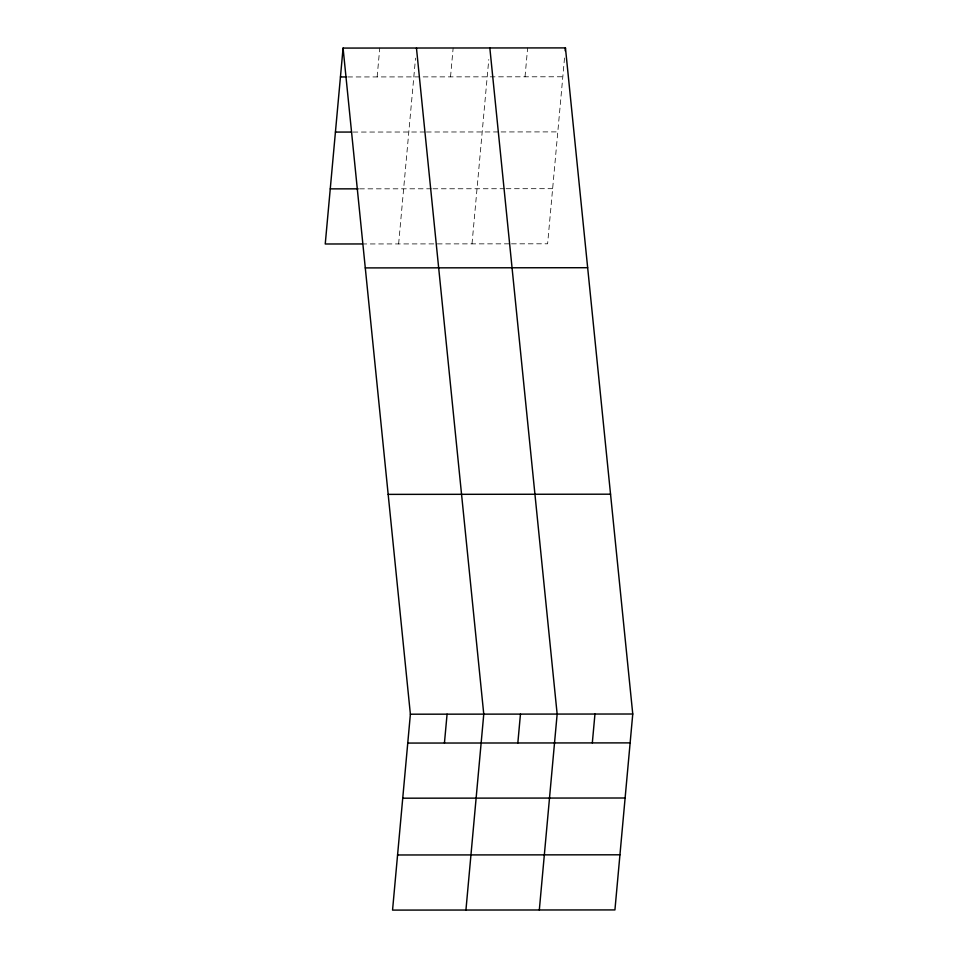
<?xml version="1.0" encoding="UTF-8"?>
<svg xmlns="http://www.w3.org/2000/svg" width="958" height="958" viewBox="0 0 958 958"><rect width="100%" height="100%" fill="white"/><g stroke="black" fill="none" stroke-linecap="round" stroke-linejoin="round"><path stroke-width="0.72" stroke-dasharray="4.79 3.59" d="M377.141 76.927L379.763 48.056M398.624 243.931L415.533 58.127M450.523 76.868L453.146 47.996M472.007 243.859L488.784 59.516M525.02 76.808L527.642 47.936M564.525 58.007L547.617 243.799L511.273 243.835M347.778 76.951L562.825 76.772M353.035 132.06L424.957 132M426.43 132L499.645 131.941M501.094 131.941L557.807 131.893M359.609 188.846L431.531 188.786M432.992 188.786L504.65 188.726M506.111 188.714L552.634 188.678M361.932 243.955L509.812 243.835"/><path stroke-width="1.44" d="M343.072 48.08L410.383 714.201L392.552 910.1L614.928 909.92L632.759 714.009L565.448 47.9L343.072 48.08L325.241 243.991L361.932 243.955M444.44 743.037L447.075 714.165M465.935 910.04L483.766 714.141L416.455 48.02M565.184 50.786L565.448 47.9M517.835 742.977L520.457 714.105M539.318 909.98L557.149 714.081L489.837 47.96M592.319 742.917L594.954 714.045M340.449 76.951L346.317 76.951M335.432 132.072L351.574 132.06M330.259 188.87L358.148 188.846M365.285 267.905L587.661 267.713M388.17 494.376L610.545 494.196M410.383 714.201L632.759 714.009M407.749 743.073L630.125 742.881M402.731 798.194L625.119 798.002M397.57 854.979L619.946 854.799"/></g></svg>
